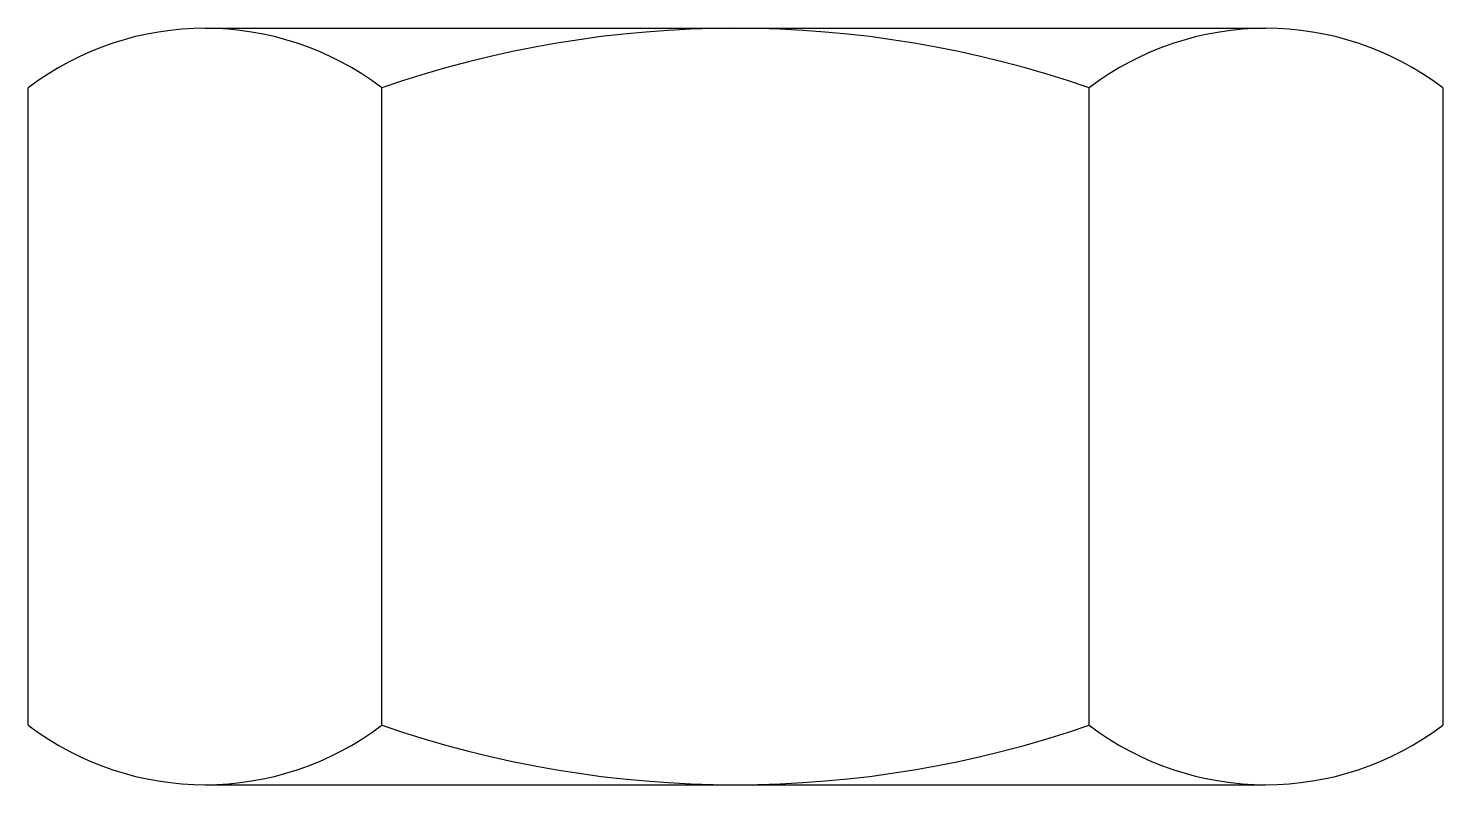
# Model space of a CAD drawing. Extents: x 0 to 47.3, y 0 to 25.3.
import ezdxf

# ---------------------------------------------------------------- set-up
doc = ezdxf.new("R2010")
doc.units = 0
doc.header["$LTSCALE"] = 10
doc.layers.get('0').update_dxf_attribs({"linetype": 'CONTINUOUS'})

msp = doc.modelspace()

# ---------------------------------------------------------------- linework, layer by layer
for p, q in [((5.918, 25.3), (41.425, 25.3)), ((0, 1.988), (0, 23.313)), ((11.836, 1.988), (11.836, 23.313)), ((35.507, 1.988), (35.507, 23.313)), ((47.343, 23.313), (47.343, 1.988)), ((5.918, 0), (41.425, 0))]:
    msp.add_line(p, q)
for centre, radius, start, end in [((5.918, 15.496), 9.804, 52.8708, 127.1291), ((23.671, -10.935), 36.235, 70.9352, 109.0649), ((41.425, 15.496), 9.804, 52.8708, 127.1291), ((5.918, 9.804), 9.804, 232.8709, 307.1292), ((23.671, 36.235), 36.235, 250.9351, 289.0648), ((41.425, 9.804), 9.804, 232.8709, 307.1292)]:
    msp.add_arc(centre, radius, start, end)

doc.saveas('drawing.dxf')
